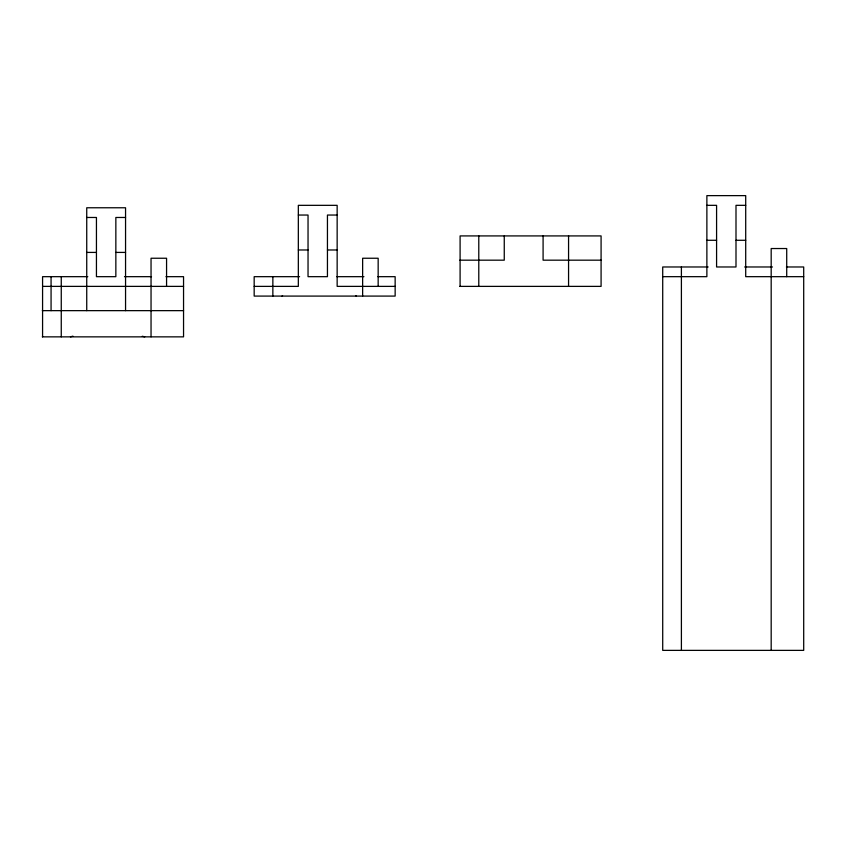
<?xml version="1.0" encoding="UTF-8"?>
<svg xmlns="http://www.w3.org/2000/svg" width="846" height="846" viewBox="0 0 846 846"><rect width="100%" height="100%" fill="white"/><g stroke="black" fill="none" stroke-linecap="round" stroke-linejoin="round"><path stroke-width="1.27" d="M70.472 336.856L72.904 336.137M706.875 205.335L716.583 205.335L716.583 266.976L735.999 266.976L735.999 205.335L745.707 205.335M298.331 215.043L308.039 215.043L308.039 276.674L327.444 276.674L327.444 215.043L337.152 215.043M86.736 217.475L96.444 217.475L96.444 276.674L115.849 276.674L115.849 217.475L125.557 217.475M706.875 240.285L716.583 240.285M735.999 240.285L745.707 240.285M298.331 249.982L308.039 249.982M327.444 249.982L337.152 249.982M86.736 252.415L96.444 252.415M115.849 252.415L125.557 252.415M459.822 260.177L504.258 260.177L504.258 235.918M601.083 260.177L543.09 260.177L543.09 235.918M708.165 266.976L662.714 266.976L662.714 650.373L803.7 650.373L803.7 266.976L786.399 266.976M744.639 266.976L772.472 266.976M87.804 276.674L42.575 276.674L42.575 336.856M124.489 276.674L151.508 276.674M165.964 276.674L183.55 276.674L183.55 336.856L42.3 336.856M299.611 276.674L254.17 276.674L254.17 296.089L395.145 296.089L395.145 276.674L377.845 276.674M336.782 276.674L363.917 276.674M662.714 276.674L706.875 276.674L706.875 195.627L745.707 195.627L745.707 276.674L803.7 276.674M42.575 286.382L183.55 286.382M254.17 286.382L298.331 286.382L298.331 205.335L337.152 205.335L337.152 286.382L395.145 286.382M459.822 286.382L601.083 286.382L601.083 235.918L460.097 235.918L460.097 286.382M42.3 310.651L183.55 310.651M142.308 336.253L144.729 336.856M786.717 276.674L786.717 248.534L771.182 248.534L771.182 650.373M681.4 266.976L681.4 650.373M568.565 235.918L568.565 286.382M478.783 235.918L478.783 286.382M378.162 286.382L378.162 258.242L362.638 258.242L362.638 296.089M272.856 276.674L272.856 296.089M166.567 286.382L166.567 258.242L151.043 258.242L151.043 336.856M125.557 310.651L125.557 207.767L86.736 207.767L86.736 310.651M61.261 276.674L61.261 336.856M51.067 276.674L51.067 310.651M282.078 296.089A54.62 54.62 0 0 1 282.575 295.635M355.828 295.635A54.62 54.62 0 0 1 356.325 296.089"/></g></svg>
